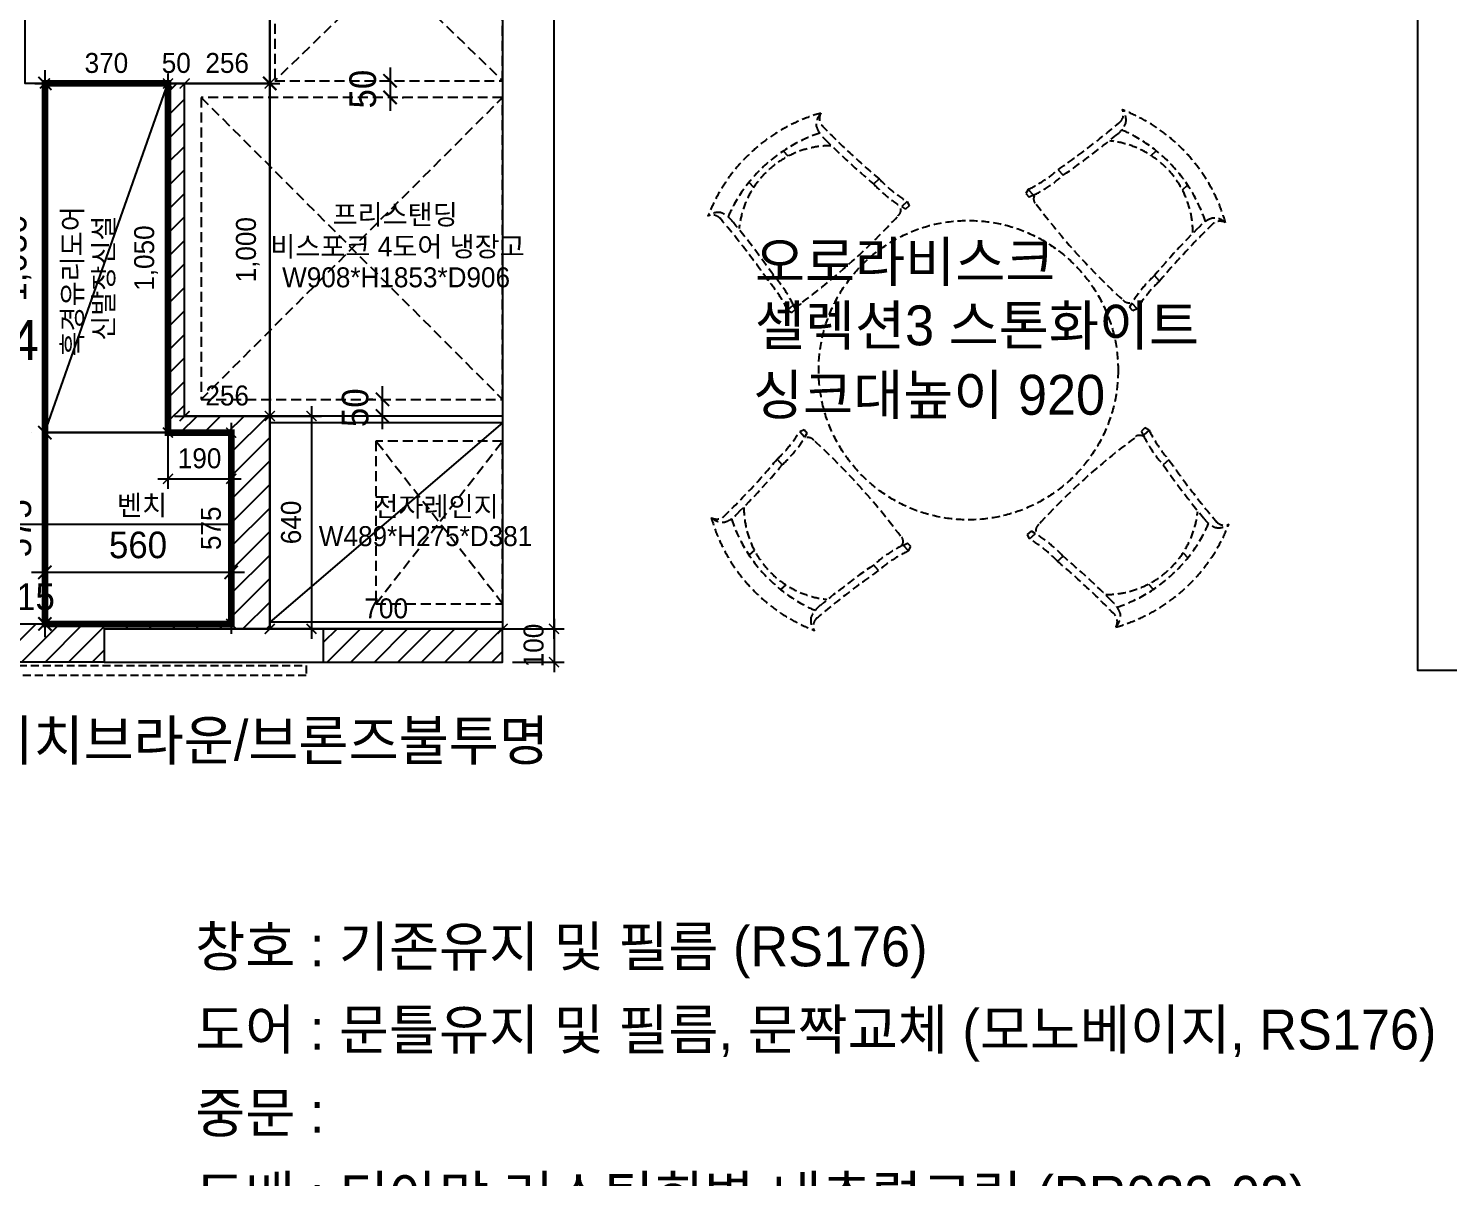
# Model space of a CAD drawing. Header units: millimetres. Extents: x 118028 to 193504, y 42792 to 96100.
# Drawn here: x 150456 to 154725, y 85727 to 89182 of the extents above; entities that cross this region are included whole.
import ezdxf

# ---------------------------------------------------------------- set-up
doc = ezdxf.new("R2010")
doc.units = ezdxf.units.MM
doc.header["$LTSCALE"] = 30
doc.header["$PDMODE"] = 3
for name, pattern in [('DASHEDX2', [1.5, 1, -0.5]), ('DH-HID2', [1.2, 0.8, -0.4]), ('HID2', [1, 0.5, -0.5])]:
    doc.linetypes.add(name, pattern=pattern)
doc.layers.get('DEFPOINTS').update_dxf_attribs({"color": 248})
for name, color, linetype in [('0-ELC TEXT', 7, 'Continuous'), ('03-WAL NEW', 3, 'Continuous'), ('06-FUR', 6, 'Continuous'), ('07-DIM WAL', 5, 'Continuous'), ('2CONTINUOUS', 2, 'Continuous'), ('3.기호.계단선', 30, 'Continuous'), ('CO-DOOR', 8, 'Continuous'), ('FU-FURM', 251, 'DH-HID2'), ('설비', 140, 'Continuous')]:
    doc.layers.add(name, color=color, linetype=linetype)
doc.styles.add('HY 울릉도 L', font='')
doc.styles.add('코레일둥고', font='Korail_Round_Gothic_Medium.ttf')
doc.styles.get('HY 울릉도 L').set_extended_font_data('HY울릉도L')
doc.dimstyles.new('30', dxfattribs={"dimscale": 30, "dimtxt": 2, "dimasz": 1, "dimexe": 1, "dimexo": 1, "dimgap": 1, "dimtad": 1, "dimdec": 0, "dimrnd": 0.05, "dimdsep": 46, "dimlunit": 6, "dimtxsty": 'HY 울릉도 L', "dimblk": 'ARCHTICK', "dimcen": 2.5, "dimdle": 1, "dimclrd": 133, "dimclre": 133, "dimclrt": 30, "dimadec": 0, "dimazin": 0, "dimtfac": 1, "dimtdec": 0, "dimtix": 1, "dimtmove": 2, "dimatfit": 3, "dimldrblk": 'ARCHTICK', "dimfxl": 1, "dimlwd": -1, "dimlwe": -1, "dimarcsym": 0})
doc.dimstyles.new('40', dxfattribs={"dimscale": 40, "dimtxt": 2, "dimasz": 1, "dimexe": 1, "dimexo": 1, "dimgap": 1, "dimtad": 1, "dimdec": 0, "dimrnd": 0.05, "dimdsep": 46, "dimlunit": 6, "dimtxsty": 'HY 울릉도 L', "dimblk": 'ARCHTICK', "dimcen": 2.5, "dimdle": 1, "dimclrd": 133, "dimclre": 133, "dimclrt": 30, "dimadec": 0, "dimazin": 0, "dimtfac": 1, "dimtdec": 0, "dimtix": 1, "dimtmove": 2, "dimatfit": 3, "dimldrblk": 'ARCHTICK', "dimfxl": 1, "dimlwd": -1, "dimlwe": -1, "dimarcsym": 0})
pattern_1 = [(45, (-37, 20), (-35.355339, 35.355339), [])]

# ---------------------------------------------------------------- blocks, each defined once
blk = doc.blocks.new('vusaudeh')
at = {"layer": '2CONTINUOUS'}
for points in [[(151181.4, 89016.8), (150446.4, 89016.8), (150446.4, 89216.8), (150981.4, 89216.8), (150981.4, 92184.8), (151966.4, 92184.8), (151966.4, 91984.8), (151181.4, 91984.8), (151181.4, 89016.8)], [(153036.4, 90404.8), (153036.4, 90104.8), (154631.4, 90104.8), (154631.4, 87252.8), (154841.4, 87252.8)]]:
    blk.add_lwpolyline(points, dxfattribs=at)
blk.add_lwpolyline([(150683.4, 87276.8), (151343.4, 87276.8), (151343.4, 87376.8), (150683.4, 87376.8)], close=True, dxfattribs=at)
blk = doc.blocks.new('F-518')
at = {"layer": 'FU-FURM'}
for p, q in [((-541.8, 643.2), (-555.7, 658.6)), ((549, 645.2), (564.4, 659.2)), ((269.9, 602.7), (285.2, 585.9)), ((-645.2, 549), (-659.2, 564.4)), ((-267.9, 574.8), (-284.7, 559.4)), ((643.2, 541.8), (658.6, 555.7)), ((180.2, 543.3), (173, 530.7)), ((173, 530.7), (183.2, 519.9)), ((180.2, 543.3), (195, 527)), ((195.4, 526.3), (183.2, 519.9)), ((-200.9, 491.6), (-189.3, 484.1)), ((-184.1, 507.1), (-200.4, 492.4)), ((-178.1, 493.9), (-189.3, 484.1)), ((-184.1, 507.1), (-178.1, 493.9)), ((-602.7, 269.9), (-585.9, 285.2)), ((574.8, 267.9), (559.4, 284.7)), ((-543.3, 180.2), (-527, 195)), ((-543.3, 180.2), (-530.7, 173)), ((-530.7, 173), (-519.9, 183.2)), ((-526.3, 195.4), (-519.9, 183.2)), ((491.6, 200.9), (484.1, 189.3)), ((493.9, 178.1), (484.1, 189.3)), ((507.1, 184.1), (492.4, 200.4)), ((507.1, 184.1), (493.9, 178.1)), ((-507.1, -184.1), (-493.9, -178.1)), ((-507.1, -184.1), (-492.4, -200.4)), ((-493.9, -178.1), (-484.1, -189.3)), ((-491.6, -200.9), (-484.1, -189.3)), ((530.7, -173), (519.9, -183.2)), ((526.3, -195.4), (519.9, -183.2)), ((543.3, -180.2), (527, -195)), ((543.3, -180.2), (530.7, -173)), ((-574.8, -267.9), (-559.4, -284.7)), ((602.7, -269.9), (585.9, -285.2)), ((178.1, -493.9), (189.3, -484.1)), ((184.1, -507.1), (178.1, -493.9)), ((184.1, -507.1), (200.4, -492.4)), ((200.9, -491.6), (189.3, -484.1)), ((-643.2, -541.8), (-658.6, -555.7)), ((-195.4, -526.3), (-183.2, -519.9)), ((-180.2, -543.3), (-195, -527)), ((-173, -530.7), (-183.2, -519.9)), ((-180.2, -543.3), (-173, -530.7)), ((645.2, -549), (659.2, -564.4)), ((-269.9, -602.7), (-285.2, -585.9)), ((267.9, -574.8), (284.7, -559.4)), ((-549, -645.2), (-564.4, -659.2)), ((541.8, -643.2), (555.7, -658.6))]:
    blk.add_line(p, q, dxfattribs=at)
blk.add_circle((0, 0), 450, dxfattribs=at)
for centre, radius, start, end in [((-303.1, 278.5), 513.9, 105.8241, 158.9891), ((-406.1, 737.7), 51.2, 136.5191, 185.7457), ((-415.4, 756.3), 32.4, 149.081, 225.7661), ((433.9, 769.7), 32.4, 308.8491, 25.5351), ((278.5, 303.1), 513.9, 15.8241, 68.9891), ((422.8, 752.1), 51.2, 348.8701, 38.0971), ((-373.8, 760.6), 87.7, 198.5878, 229.0401), ((1283.8, 2412.2), 2405, 224.1761, 229.8191), ((-1102.5, 2577.7), 2405, 304.7961, 310.4401), ((392.8, 777.8), 87.7, 305.5751, 336.0281), ((-303.1, 278.5), 457.2, 108.3681, 156.498), ((1283.8, 2412.2), 2427.5, 225.0451, 229.7491), ((-1102.5, 2577.7), 2427.5, 304.8661, 309.5711), ((397.2, 413.1), 277.6, 0.0631, 84.1505), ((278.5, 303.1), 457.2, 18.3681, 66.498), ((-413.1, 397.2), 277.6, 90.0631, 174.1505), ((8.5, 900.1), 395.9, 295.7001, 311.3281), ((20.3, 846.2), 418.6, 223.2341, 238.0541), ((20.3, 846.2), 395.9, 223.2881, 238.9161), ((8.5, 900.1), 418.6, 296.5621, 311.3811), ((219.2, 514.7), 23.1, 153.0941, 226.1971), ((-752.1, 422.8), 51.2, 78.8701, 128.0971), ((-777.8, 392.8), 87.7, 35.5751, 66.0281), ((-225.7, 482.4), 23.1, 308.4181, 21.5211), ((1847.3, 1722.3), 2048.4, 216.6671, 227.5311), ((-769.7, 433.9), 32.4, 38.8491, 115.5351), ((-2577.7, -1102.5), 2405, 34.7961, 40.4401), ((-2577.7, -1102.5), 2427.5, 34.8661, 39.5711), ((-1722.3, 1847.3), 2048.4, 306.6671, 317.5311), ((2412.2, -1283.8), 2427.5, 135.0451, 139.7491), ((2412.2, -1283.8), 2405, 134.1761, 139.8191), ((760.6, 373.8), 87.7, 108.5878, 139.0401), ((737.7, 406.1), 51.2, 46.5191, 95.7457), ((756.3, 415.4), 32.4, 59.081, 135.7661), ((-900.1, 8.5), 395.9, 25.7001, 41.3281), ((-900.1, 8.5), 418.6, 26.5621, 41.3811), ((846.2, -20.3), 418.6, 133.2341, 148.0541), ((846.2, -20.3), 395.9, 133.2881, 148.9161), ((-514.7, 219.2), 23.1, 243.0941, 316.1971), ((482.4, 225.7), 23.1, 218.4181, 291.5211), ((-846.2, 20.3), 395.9, 313.2881, 328.9161), ((-846.2, 20.3), 418.6, 313.2341, 328.0541), ((-482.4, -225.7), 23.1, 38.4181, 111.5211), ((-1847.3, -1722.3), 2048.4, 36.6671, 47.5311), ((1722.3, -1847.3), 2048.4, 126.6671, 137.5311), ((514.7, -219.2), 23.1, 63.0941, 136.1971), ((900.1, -8.5), 418.6, 206.5621, 221.3811), ((900.1, -8.5), 395.9, 205.7001, 221.3281), ((-2412.2, 1283.8), 2405, 314.1761, 319.8191), ((-2412.2, 1283.8), 2427.5, 315.0451, 319.7491), ((2577.7, 1102.5), 2427.5, 214.8661, 219.5711), ((2577.7, 1102.5), 2405, 214.7961, 220.4401), ((-397.2, -413.1), 277.6, 180.0631, 264.1505), ((413.1, -397.2), 277.6, 270.0631, 354.1505), ((-756.3, -415.4), 32.4, 239.081, 315.7661), ((-278.5, -303.1), 513.9, 195.8241, 248.9891), ((-737.7, -406.1), 51.2, 226.5191, 275.7457), ((-760.6, -373.8), 87.7, 288.5878, 319.0401), ((-278.5, -303.1), 457.2, 198.3681, 246.498), ((225.7, -482.4), 23.1, 128.4181, 201.5211), ((303.1, -278.5), 513.9, 285.8241, 338.9891), ((303.1, -278.5), 457.2, 288.3681, 336.498), ((777.8, -392.8), 87.7, 215.5751, 246.0281), ((752.1, -422.8), 51.2, 258.8701, 308.0971), ((769.7, -433.9), 32.4, 218.8491, 295.5351), ((-219.2, -514.7), 23.1, 333.0941, 46.1971), ((-20.3, -846.2), 395.9, 43.2881, 58.9161), ((-20.3, -846.2), 418.6, 43.2341, 58.0541), ((-8.5, -900.1), 418.6, 116.5621, 131.3811), ((-8.5, -900.1), 395.9, 115.7001, 131.3281), ((1102.5, -2577.7), 2427.5, 124.8661, 129.5711), ((-1283.8, -2412.2), 2405, 44.1761, 49.8191), ((-1283.8, -2412.2), 2427.5, 45.0451, 49.7491), ((1102.5, -2577.7), 2405, 124.7961, 130.4401), ((-392.8, -777.8), 87.7, 125.5751, 156.0281), ((373.8, -760.6), 87.7, 18.5878, 49.0401), ((-422.8, -752.1), 51.2, 168.8701, 218.0971), ((-433.9, -769.7), 32.4, 128.8491, 205.5351), ((415.4, -756.3), 32.4, 329.081, 45.7661), ((406.1, -737.7), 51.2, 316.5191, 5.7457)]:
    blk.add_arc(centre, radius, start, end, dxfattribs=at)
blk = doc.blocks.new('_ArchTick')
at = {"color": 0, "linetype": 'ByBlock', "const_width": 0.15}
blk.add_lwpolyline([(-0.5, -0.5), (0.5, 0.5)], dxfattribs=at)
blk = doc.blocks.new('*D171')
at = {"layer": '07-DIM WAL', "color": 133, "transparency": 16777216}
for p, q in [((150505.4, 89056.8), (150505.4, 87926.8)), ((150465.4, 89016.8), (150465.4, 89016.8)), ((150465.4, 87966.8), (150465.4, 87966.8))]:
    blk.add_line(p, q, dxfattribs=at)
at = {"layer": 'DEFPOINTS', "color": 0, "transparency": 16777216}
for p in [(150505.4, 89016.8), (150505.4, 87966.8), (150505.4, 87966.8)]:
    blk.add_point(p, dxfattribs=at)
at = {"layer": '07-DIM WAL', "color": 133, "transparency": 16777216, "xscale": 40, "yscale": 40, "zscale": 40}
for p, rotation in [((150505.4, 89016.8), 90), ((150505.4, 87966.8), 270)]:
    blk.add_blockref('_ArchTick', p, dxfattribs=dict(at, rotation=rotation))
at = {"layer": '07-DIM WAL', "color": 30, "transparency": 16777216, "insert": (150417.5, 88491.8), "char_height": 80, "attachment_point": 5, "rotation": 90, "style": 'HY 울릉도 L'}
blk.add_mtext('1,050', dxfattribs=at)
blk = doc.blocks.new('*D172')
at = {"layer": '07-DIM WAL', "color": 133, "transparency": 16777216}
for p, q in [((150505.4, 88006.8), (150505.4, 87351.8)), ((150465.4, 87966.8), (150465.4, 87966.8)), ((150465.4, 87391.8), (150465.4, 87391.8))]:
    blk.add_line(p, q, dxfattribs=at)
at = {"layer": 'DEFPOINTS', "color": 0, "transparency": 16777216}
for p in [(150505.4, 87966.8), (150505.4, 87391.8), (150505.4, 87391.8)]:
    blk.add_point(p, dxfattribs=at)
at = {"layer": '07-DIM WAL', "color": 133, "transparency": 16777216, "xscale": 40, "yscale": 40, "zscale": 40}
for p, rotation in [((150505.4, 87966.8), 90), ((150505.4, 87391.8), 270)]:
    blk.add_blockref('_ArchTick', p, dxfattribs=dict(at, rotation=rotation))
at = {"layer": '07-DIM WAL', "color": 30, "transparency": 16777216, "insert": (150424.5, 87679.3), "char_height": 80, "attachment_point": 5, "rotation": 90, "style": 'HY 울릉도 L'}
blk.add_mtext('575', dxfattribs=at)
blk = doc.blocks.new('*D174')
at = {"layer": '07-DIM WAL', "color": 133, "transparency": 16777216}
for p, q in [((150505.4, 87431.8), (150505.4, 87586.9)), ((151065.4, 87431.8), (151065.4, 87586.9)), ((150465.4, 87546.9), (151105.4, 87546.9))]:
    blk.add_line(p, q, dxfattribs=at)
at = {"layer": 'DEFPOINTS', "color": 0, "transparency": 16777216}
for p in [(151065.4, 87546.9), (150505.4, 87391.8), (151065.4, 87391.8)]:
    blk.add_point(p, dxfattribs=at)
at = {"layer": '07-DIM WAL', "color": 133, "transparency": 16777216, "xscale": 40, "yscale": 40, "zscale": 40, "rotation": 180}
blk.add_blockref('_ArchTick', (150505.4, 87546.9), dxfattribs=at)
at = {"layer": '07-DIM WAL', "color": 133, "transparency": 16777216, "xscale": 40, "yscale": 40, "zscale": 40}
blk.add_blockref('_ArchTick', (151065.4, 87546.9), dxfattribs=at)
at = {"layer": '07-DIM WAL', "color": 30, "transparency": 16777216, "insert": (150785.4, 87628.7), "char_height": 80, "attachment_point": 5, "style": 'HY 울릉도 L'}
blk.add_mtext('560', dxfattribs=at)
blk = doc.blocks.new('*D175')
at = {"layer": '07-DIM WAL', "color": 133, "transparency": 16777216}
for p, q in [((150390.9, 87431.8), (150390.9, 87431.8)), ((150505.4, 87431.8), (150505.4, 87431.8)), ((150350.9, 87391.8), (150545.4, 87391.8))]:
    blk.add_line(p, q, dxfattribs=at)
at = {"layer": 'DEFPOINTS', "color": 0, "transparency": 16777216}
for p in [(150390.9, 87391.8), (150505.4, 87391.8), (150505.4, 87391.8)]:
    blk.add_point(p, dxfattribs=at)
at = {"layer": '07-DIM WAL', "color": 133, "transparency": 16777216, "xscale": 40, "yscale": 40, "zscale": 40}
blk.add_blockref('_ArchTick', (150390.9, 87391.8), dxfattribs=at)
at = {"layer": '07-DIM WAL', "color": 133, "transparency": 16777216, "xscale": 40, "yscale": 40, "zscale": 40, "rotation": 180}
blk.add_blockref('_ArchTick', (150505.4, 87391.8), dxfattribs=at)
at = {"layer": '07-DIM WAL', "color": 30, "transparency": 16777216, "insert": (150448.1, 87472.7), "char_height": 80, "attachment_point": 5, "style": 'HY 울릉도 L'}
blk.add_mtext('115', dxfattribs=at)
blk = doc.blocks.new('*D179')
at = {"layer": '07-DIM WAL', "color": 133, "transparency": 16777216}
for p, q in [((151543, 89064.8), (151543, 88934.8)), ((151578.9, 89024.8), (151583, 89024.8)), ((151578.9, 88974.8), (151583, 88974.8))]:
    blk.add_line(p, q, dxfattribs=at)
at = {"layer": 'DEFPOINTS', "color": 0, "transparency": 16777216}
for p in [(151538.9, 89024.8), (151538.9, 88974.8), (151543, 88974.8)]:
    blk.add_point(p, dxfattribs=at)
at = {"layer": '07-DIM WAL', "color": 133, "transparency": 16777216, "xscale": 40, "yscale": 40, "zscale": 40}
for p, rotation in [((151543, 89024.8), 270), ((151543, 88974.8), 90)]:
    blk.add_blockref('_ArchTick', p, dxfattribs=dict(at, rotation=rotation))
at = {"layer": '07-DIM WAL', "color": 30, "transparency": 16777216, "insert": (151461.3, 88999.8), "char_height": 80, "attachment_point": 5, "rotation": 90, "style": 'HY 울릉도 L'}
blk.add_mtext('50', dxfattribs=at)
blk = doc.blocks.new('*D180')
at = {"layer": '07-DIM WAL', "color": 133, "transparency": 16777216}
for p, q in [((151520.4, 87976.8), (151520.4, 88106.8)), ((151491.4, 88066.8), (151480.4, 88066.8)), ((151491.4, 88016.8), (151480.4, 88016.8))]:
    blk.add_line(p, q, dxfattribs=at)
at = {"layer": 'DEFPOINTS', "color": 0, "transparency": 16777216}
for p in [(151520.4, 88066.8), (151531.4, 88066.8), (151531.4, 88016.8)]:
    blk.add_point(p, dxfattribs=at)
at = {"layer": '07-DIM WAL', "color": 133, "transparency": 16777216, "xscale": 40, "yscale": 40, "zscale": 40}
for p, rotation in [((151520.4, 88066.8), 270), ((151520.4, 88016.8), 90)]:
    blk.add_blockref('_ArchTick', p, dxfattribs=dict(at, rotation=rotation))
at = {"layer": '07-DIM WAL', "color": 30, "transparency": 16777216, "insert": (151438.6, 88041.8), "char_height": 80, "attachment_point": 5, "rotation": 90, "style": 'HY 울릉도 L'}
blk.add_mtext('50', dxfattribs=at)
blk = doc.blocks.new('*D182')
at = {"layer": '07-DIM WAL', "color": 133, "transparency": 16777216}
for p, q in [((151181.4, 87406.8), (151181.4, 87406.8)), ((151881.4, 87406.8), (151881.4, 87406.8)), ((151151.4, 87376.8), (151911.4, 87376.8))]:
    blk.add_line(p, q, dxfattribs=at)
at = {"layer": 'DEFPOINTS', "color": 0, "transparency": 16777216}
for p in [(151181.4, 87376.8), (151881.4, 87376.8), (151881.4, 87376.8)]:
    blk.add_point(p, dxfattribs=at)
at = {"layer": '07-DIM WAL', "color": 133, "transparency": 16777216, "xscale": 30, "yscale": 30, "zscale": 30, "rotation": 180}
blk.add_blockref('_ArchTick', (151181.4, 87376.8), dxfattribs=at)
at = {"layer": '07-DIM WAL', "color": 133, "transparency": 16777216, "xscale": 30, "yscale": 30, "zscale": 30}
blk.add_blockref('_ArchTick', (151881.4, 87376.8), dxfattribs=at)
at = {"layer": '07-DIM WAL', "color": 30, "transparency": 16777216, "insert": (151531.4, 87438.1), "char_height": 60, "attachment_point": 5, "style": 'HY 울릉도 L'}
blk.add_mtext('700', dxfattribs=at)
blk = doc.blocks.new('*D389')
at = {"layer": '07-DIM WAL', "color": 133, "transparency": 16777216}
for p, q in [((151181.4, 92024.8), (151181.4, 88976.8)), ((151141.4, 91984.8), (151141.4, 91984.8)), ((151141.4, 89016.8), (151141.4, 89016.8))]:
    blk.add_line(p, q, dxfattribs=at)
at = {"layer": 'DEFPOINTS', "color": 0, "transparency": 16777216}
for p in [(151181.4, 91984.8), (151181.4, 89016.8), (151181.4, 89016.8)]:
    blk.add_point(p, dxfattribs=at)
at = {"layer": '07-DIM WAL', "color": 133, "transparency": 16777216, "xscale": 40, "yscale": 40, "zscale": 40}
for p, rotation in [((151181.4, 91984.8), 90), ((151181.4, 89016.8), 270)]:
    blk.add_blockref('_ArchTick', p, dxfattribs=dict(at, rotation=rotation))
at = {"layer": '07-DIM WAL', "color": 30, "transparency": 16777216, "insert": (151093.4, 90500.8), "char_height": 80, "attachment_point": 5, "rotation": 90, "style": 'HY 울릉도 L'}
blk.add_mtext('2,968', dxfattribs=at)
blk = doc.blocks.new('*D390')
at = {"layer": '07-DIM WAL', "color": 133, "transparency": 16777216}
for p, q in [((150895.4, 89016.8), (151211.4, 89016.8)), ((150925.4, 89046.8), (150925.4, 89046.8)), ((151181.4, 89046.8), (151181.4, 89046.8))]:
    blk.add_line(p, q, dxfattribs=at)
at = {"layer": 'DEFPOINTS', "color": 0, "transparency": 16777216}
for p in [(150925.4, 89016.8), (151181.4, 89016.8), (151181.4, 89016.8)]:
    blk.add_point(p, dxfattribs=at)
at = {"layer": '07-DIM WAL', "color": 133, "transparency": 16777216, "xscale": 30, "yscale": 30, "zscale": 30, "rotation": 180}
blk.add_blockref('_ArchTick', (150925.4, 89016.8), dxfattribs=at)
at = {"layer": '07-DIM WAL', "color": 133, "transparency": 16777216, "xscale": 30, "yscale": 30, "zscale": 30}
blk.add_blockref('_ArchTick', (151181.4, 89016.8), dxfattribs=at)
at = {"layer": '07-DIM WAL', "color": 30, "transparency": 16777216, "insert": (151053.4, 89078.1), "char_height": 60, "attachment_point": 5, "style": 'HY 울릉도 L'}
blk.add_mtext('256', dxfattribs=at)
blk = doc.blocks.new('*D391')
at = {"layer": '07-DIM WAL', "color": 133, "transparency": 16777216}
for p, q in [((150955.4, 89016.8), (151211.4, 89016.8)), ((151181.4, 89046.8), (151181.4, 87986.8)), ((150955.4, 88016.8), (151211.4, 88016.8))]:
    blk.add_line(p, q, dxfattribs=at)
at = {"layer": 'DEFPOINTS', "color": 0, "transparency": 16777216}
for p in [(150925.4, 89016.8), (150925.4, 88016.8), (151181.4, 88016.8)]:
    blk.add_point(p, dxfattribs=at)
at = {"layer": '07-DIM WAL', "color": 133, "transparency": 16777216, "xscale": 30, "yscale": 30, "zscale": 30}
for p, rotation in [((151181.4, 89016.8), 90), ((151181.4, 88016.8), 270)]:
    blk.add_blockref('_ArchTick', p, dxfattribs=dict(at, rotation=rotation))
at = {"layer": '07-DIM WAL', "color": 30, "transparency": 16777216, "insert": (151115.4, 88516.8), "char_height": 60, "attachment_point": 5, "rotation": 90, "style": 'HY 울릉도 L'}
blk.add_mtext('1,000', dxfattribs=at)
blk = doc.blocks.new('*D392')
at = {"layer": '07-DIM WAL', "color": 133, "transparency": 16777216}
for p, q in [((150925.4, 88046.8), (150925.4, 88046.8)), ((151181.4, 88046.8), (151181.4, 88046.8)), ((150895.4, 88016.8), (151211.4, 88016.8))]:
    blk.add_line(p, q, dxfattribs=at)
at = {"layer": 'DEFPOINTS', "color": 0, "transparency": 16777216}
for p in [(150925.4, 88016.8), (151181.4, 88016.8), (151181.4, 88016.8)]:
    blk.add_point(p, dxfattribs=at)
at = {"layer": '07-DIM WAL', "color": 133, "transparency": 16777216, "xscale": 30, "yscale": 30, "zscale": 30, "rotation": 180}
blk.add_blockref('_ArchTick', (150925.4, 88016.8), dxfattribs=at)
at = {"layer": '07-DIM WAL', "color": 133, "transparency": 16777216, "xscale": 30, "yscale": 30, "zscale": 30}
blk.add_blockref('_ArchTick', (151181.4, 88016.8), dxfattribs=at)
at = {"layer": '07-DIM WAL', "color": 30, "transparency": 16777216, "insert": (151053.4, 88078.1), "char_height": 60, "attachment_point": 5, "style": 'HY 울릉도 L'}
blk.add_mtext('256', dxfattribs=at)
blk = doc.blocks.new('*D393')
at = {"layer": '07-DIM WAL', "color": 133, "transparency": 16777216}
for p, q in [((151306.8, 88046.8), (151306.8, 87346.8)), ((151211.4, 88016.8), (151336.8, 88016.8)), ((151211.4, 87376.8), (151336.8, 87376.8))]:
    blk.add_line(p, q, dxfattribs=at)
at = {"layer": 'DEFPOINTS', "color": 0, "transparency": 16777216}
for p in [(151181.4, 88016.8), (151181.4, 87376.8), (151306.8, 87376.8)]:
    blk.add_point(p, dxfattribs=at)
at = {"layer": '07-DIM WAL', "color": 133, "transparency": 16777216, "xscale": 30, "yscale": 30, "zscale": 30}
for p, rotation in [((151306.8, 88016.8), 90), ((151306.8, 87376.8), 270)]:
    blk.add_blockref('_ArchTick', p, dxfattribs=dict(at, rotation=rotation))
at = {"layer": '07-DIM WAL', "color": 30, "transparency": 16777216, "insert": (151245.6, 87696.8), "char_height": 60, "attachment_point": 5, "rotation": 90, "style": 'HY 울릉도 L'}
blk.add_mtext('640', dxfattribs=at)
blk = doc.blocks.new('*D394')
at = {"layer": '07-DIM WAL', "color": 133, "transparency": 16777216}
for p, q in [((152036, 87406.8), (152036, 87246.8)), ((151911.4, 87376.8), (152066, 87376.8)), ((151911.4, 87276.8), (152066, 87276.8))]:
    blk.add_line(p, q, dxfattribs=at)
at = {"layer": 'DEFPOINTS', "color": 0, "transparency": 16777216}
for p in [(151881.4, 87376.8), (151881.4, 87276.8), (152036, 87276.8)]:
    blk.add_point(p, dxfattribs=at)
at = {"layer": '07-DIM WAL', "color": 133, "transparency": 16777216, "xscale": 30, "yscale": 30, "zscale": 30}
for p, rotation in [((152036, 87376.8), 270), ((152036, 87276.8), 90)]:
    blk.add_blockref('_ArchTick', p, dxfattribs=dict(at, rotation=rotation))
at = {"layer": '07-DIM WAL', "color": 30, "transparency": 16777216, "insert": (151974.8, 87326.8), "char_height": 60, "attachment_point": 5, "rotation": 90, "style": 'HY 울릉도 L'}
blk.add_mtext('100', dxfattribs=at)
blk = doc.blocks.new('*D395')
at = {"layer": '07-DIM WAL', "color": 133, "transparency": 16777216}
for p, q in [((152036, 87346.8), (152036, 91324.8)), ((151911.4, 91294.8), (152066, 91294.8)), ((151911.4, 87376.8), (152066, 87376.8))]:
    blk.add_line(p, q, dxfattribs=at)
at = {"layer": 'DEFPOINTS', "color": 0, "transparency": 16777216}
for p in [(151881.4, 91294.8), (152036, 91294.8), (151881.4, 87376.8)]:
    blk.add_point(p, dxfattribs=at)
at = {"layer": '07-DIM WAL', "color": 133, "transparency": 16777216, "xscale": 30, "yscale": 30, "zscale": 30}
for p, rotation in [((152036, 91294.8), 90), ((152036, 87376.8), 270)]:
    blk.add_blockref('_ArchTick', p, dxfattribs=dict(at, rotation=rotation))
at = {"layer": '07-DIM WAL', "color": 30, "transparency": 16777216, "insert": (151970, 89335.8), "char_height": 60, "attachment_point": 5, "rotation": 90, "style": 'HY 울릉도 L'}
blk.add_mtext('3,918', dxfattribs=at)
blk = doc.blocks.new('*D398')
at = {"layer": '07-DIM WAL', "color": 133, "transparency": 16777216}
for p, q in [((150845.4, 89016.8), (150955.4, 89016.8)), ((150875.4, 89046.8), (150875.4, 89046.8)), ((150925.4, 89046.8), (150925.4, 89046.8))]:
    blk.add_line(p, q, dxfattribs=at)
at = {"layer": 'DEFPOINTS', "color": 0, "transparency": 16777216}
for p in [(150875.4, 89016.8), (150925.4, 89016.8), (150925.4, 89016.8)]:
    blk.add_point(p, dxfattribs=at)
at = {"layer": '07-DIM WAL', "color": 133, "transparency": 16777216, "xscale": 30, "yscale": 30, "zscale": 30}
blk.add_blockref('_ArchTick', (150875.4, 89016.8), dxfattribs=at)
at = {"layer": '07-DIM WAL', "color": 133, "transparency": 16777216, "xscale": 30, "yscale": 30, "zscale": 30, "rotation": 180}
blk.add_blockref('_ArchTick', (150925.4, 89016.8), dxfattribs=at)
at = {"layer": '07-DIM WAL', "color": 30, "transparency": 16777216, "insert": (150900.4, 89078.1), "char_height": 60, "attachment_point": 5, "style": 'HY 울릉도 L'}
blk.add_mtext('50', dxfattribs=at)
blk = doc.blocks.new('*D399')
at = {"layer": '07-DIM WAL', "color": 133, "transparency": 16777216}
for p, q in [((150475.4, 89016.8), (150905.4, 89016.8)), ((150505.4, 89046.8), (150505.4, 89046.8)), ((150875.4, 89046.8), (150875.4, 89046.8))]:
    blk.add_line(p, q, dxfattribs=at)
at = {"layer": 'DEFPOINTS', "color": 0, "transparency": 16777216}
for p in [(150505.4, 89016.8), (150875.4, 89016.8), (150875.4, 89016.8)]:
    blk.add_point(p, dxfattribs=at)
at = {"layer": '07-DIM WAL', "color": 133, "transparency": 16777216, "xscale": 30, "yscale": 30, "zscale": 30, "rotation": 180}
blk.add_blockref('_ArchTick', (150505.4, 89016.8), dxfattribs=at)
at = {"layer": '07-DIM WAL', "color": 133, "transparency": 16777216, "xscale": 30, "yscale": 30, "zscale": 30}
blk.add_blockref('_ArchTick', (150875.4, 89016.8), dxfattribs=at)
at = {"layer": '07-DIM WAL', "color": 30, "transparency": 16777216, "insert": (150690.4, 89078.1), "char_height": 60, "attachment_point": 5, "style": 'HY 울릉도 L'}
blk.add_mtext('370', dxfattribs=at)
blk = doc.blocks.new('*D400')
at = {"layer": '07-DIM WAL', "color": 133, "transparency": 16777216}
blk.add_line((150875.4, 89046.8), (150875.4, 87936.8), dxfattribs=at)
at = {"layer": 'DEFPOINTS', "color": 0, "transparency": 16777216}
for p in [(150875.4, 89016.8), (150875.4, 87966.8), (150875.4, 87966.8)]:
    blk.add_point(p, dxfattribs=at)
at = {"layer": '07-DIM WAL', "color": 133, "transparency": 16777216, "xscale": 30, "yscale": 30, "zscale": 30}
for p, rotation in [((150875.4, 89016.8), 90), ((150875.4, 87966.8), 270)]:
    blk.add_blockref('_ArchTick', p, dxfattribs=dict(at, rotation=rotation))
at = {"layer": '07-DIM WAL', "color": 30, "transparency": 16777216, "insert": (150809.4, 88491.8), "char_height": 60, "attachment_point": 5, "rotation": 90, "style": 'HY 울릉도 L'}
blk.add_mtext('1,050', dxfattribs=at)
blk = doc.blocks.new('*D401')
at = {"layer": '07-DIM WAL', "color": 133, "transparency": 16777216}
for p, q in [((150875.4, 87936.8), (150875.4, 87798)), ((151065.4, 87936.8), (151065.4, 87798)), ((150845.4, 87828), (151095.4, 87828))]:
    blk.add_line(p, q, dxfattribs=at)
at = {"layer": 'DEFPOINTS', "color": 0, "transparency": 16777216}
for p in [(150875.4, 87966.8), (151065.4, 87966.8), (151065.4, 87828)]:
    blk.add_point(p, dxfattribs=at)
at = {"layer": '07-DIM WAL', "color": 133, "transparency": 16777216, "xscale": 30, "yscale": 30, "zscale": 30}
blk.add_blockref('_ArchTick', (150875.4, 87828), dxfattribs=at)
at = {"layer": '07-DIM WAL', "color": 133, "transparency": 16777216, "xscale": 30, "yscale": 30, "zscale": 30, "rotation": 180}
blk.add_blockref('_ArchTick', (151065.4, 87828), dxfattribs=at)
at = {"layer": '07-DIM WAL', "color": 30, "transparency": 16777216, "insert": (150970.4, 87889.3), "char_height": 60, "attachment_point": 5, "style": 'HY 울릉도 L'}
blk.add_mtext('190', dxfattribs=at)
blk = doc.blocks.new('*D402')
at = {"layer": '07-DIM WAL', "color": 133, "transparency": 16777216}
for p, q in [((151065.4, 87996.8), (151065.4, 87361.8)), ((151035.4, 87966.8), (151035.4, 87966.8)), ((151035.4, 87391.8), (151035.4, 87391.8))]:
    blk.add_line(p, q, dxfattribs=at)
at = {"layer": 'DEFPOINTS', "color": 0, "transparency": 16777216}
for p in [(151065.4, 87966.8), (151065.4, 87391.8), (151065.4, 87391.8)]:
    blk.add_point(p, dxfattribs=at)
at = {"layer": '07-DIM WAL', "color": 133, "transparency": 16777216, "xscale": 30, "yscale": 30, "zscale": 30}
for p, rotation in [((151065.4, 87966.8), 90), ((151065.4, 87391.8), 270)]:
    blk.add_blockref('_ArchTick', p, dxfattribs=dict(at, rotation=rotation))
at = {"layer": '07-DIM WAL', "color": 30, "transparency": 16777216, "insert": (151004.7, 87679.3), "char_height": 60, "attachment_point": 5, "rotation": 90, "style": 'HY 울릉도 L'}
blk.add_mtext('575', dxfattribs=at)

msp = doc.modelspace()

# ---------------------------------------------------------------- hatches: boundary and pattern name
at = {"layer": '03-WAL NEW'}
h = msp.add_hatch(dxfattribs=at)
h.set_pattern_fill('_USER', color=256, scale=50, angle=45, pattern_type=0)
h.set_pattern_definition(pattern_1)
h.paths.add_polyline_path([(150555.4, 87391.8), (150390.9, 87391.8), (150390.9, 87276.8), (150683.4, 87276.8), (150683.4, 87376.8), (151131.4, 87376.8), (151181.4, 87376.8), (151181.4, 88016.8), (151081.4, 88016.8), (150925.4, 88016.8), (150925.4, 89016.8), (150875.4, 89016.8), (150875.4, 87966.8), (151065.4, 87966.8), (151065.4, 87391.8), (150683.4, 87391.8)])
h = msp.add_hatch(dxfattribs=at)
h.set_pattern_fill('_USER', color=256, scale=50, angle=45, pattern_type=0)
h.set_pattern_definition(pattern_1)
h.paths.add_polyline_path([(151343.4, 87276.8), (151881.4, 87276.8), (151881.4, 87376.8), (151343.4, 87376.8)])

# ---------------------------------------------------------------- linework, layer by layer
msp.add_line((149006.4, 87691.8), (151065.4, 87691.8))
at = {"layer": '03-WAL NEW', "transparency": 33554687}
for points in [[(150875.4, 89016.8), (150875.4, 87966.8), (151065.4, 87966.8)], [(151065.4, 88016.8), (150925.4, 88016.8), (150925.4, 89016.8), (150875.4, 89016.8)], [(151181.4, 87391.8), (151181.4, 88016.8), (151065.4, 88016.8)], [(151065.4, 87966.8), (151065.4, 87391.8)], [(150683.4, 87376.8), (150683.4, 87276.8), (150390.9, 87276.8), (150390.9, 87391.8), (150683.4, 87391.8)], [(150683.4, 87376.8), (151181.4, 87376.8), (151181.4, 87391.8)], [(151065.4, 87391.8), (150683.4, 87391.8)]]:
    msp.add_lwpolyline(points, dxfattribs=at)
at = {"layer": '03-WAL NEW'}
for points in [[(151181.4, 89003.8), (151181.4, 87376.8)], [(151343.4, 87276.8), (151881.4, 87276.8), (151881.4, 87376.8), (151343.4, 87376.8)]]:
    msp.add_lwpolyline(points, dxfattribs=at)
at = {"layer": '06-FUR', "color": 7, "linetype": 'DASHEDX2'}
for p, q in [((151881.4, 89690.8), (151196.4, 89024.8)), ((151196.4, 89690.8), (151881.4, 89024.8)), ((150975.4, 88066.8), (151881.4, 88974.8)), ((150975.4, 88974.8), (151881.4, 88066.8)), ((151881.4, 87452.3), (151500.4, 87941.3)), ((151500.4, 87452.3), (151881.4, 87941.3))]:
    msp.add_line(p, q, dxfattribs=at)
at = {"layer": '06-FUR'}
for p, q in [((151881.4, 88016.8), (151181.4, 88016.8)), ((151881.4, 87996.8), (151181.4, 87396.8)), ((151881.4, 87996.8), (151181.4, 87996.8)), ((151881.4, 87396.8), (151181.4, 87396.8))]:
    msp.add_line(p, q, dxfattribs=at)
for points in [[(153036.4, 91984.8), (153036.4, 91294.8), (151881.4, 91294.8), (151881.4, 87376.8), (151181.4, 87376.8), (151181.4, 91984.8), (153036.4, 91984.8)], [(150505.4, 87966.8), (150505.4, 89016.8), (150875.4, 89016.8), (150875.4, 87966.8), (150505.4, 87966.8), (150875.4, 89016.8)]]:
    msp.add_lwpolyline(points, dxfattribs=at)
at = {"layer": '06-FUR', "color": 7, "linetype": 'DASHEDX2'}
for points in [[(151196.4, 89024.8), (151881.4, 89024.8), (151881.4, 89690.8), (151196.4, 89690.8)], [(151881.4, 88066.8), (151881.4, 88974.8), (150975.4, 88974.8), (150975.4, 88066.8)], [(151881.4, 87452.3), (151881.4, 87941.3), (151500.4, 87941.3), (151500.4, 87452.3)]]:
    msp.add_lwpolyline(points, close=True, dxfattribs=at)
at = {"layer": '06-FUR'}
msp.add_lwpolyline([(150505.4, 87966.8), (151065.4, 87966.8), (151065.4, 87391.8), (150505.4, 87391.8)], close=True, dxfattribs=at)
at = {"layer": '3.기호.계단선', "linetype": 'HID2', "const_width": 20}
msp.add_lwpolyline([(150505.4, 87391.8), (151065.4, 87391.8), (151065.4, 87966.8), (150875.4, 87966.8), (150875.4, 89016.8), (150505.4, 89016.8), (150505.4, 87391.8)], dxfattribs=at)
at = {"layer": 'CO-DOOR', "color": 251, "linetype": 'DH-HID2'}
msp.add_lwpolyline([(150390.9, 87266.8), (151290.9, 87266.8), (151290.9, 87236.8), (150390.9, 87236.8)], close=True, dxfattribs=at)

# ---------------------------------------------------------------- block references
msp.add_blockref('vusaudeh', (0, 0))
at = {"layer": 'FU-FURM'}
msp.add_blockref('F-518', (153281.4, 88154.8), dxfattribs=at)

# ---------------------------------------------------------------- texts
at = {"layer": '0-ELC TEXT', "style": '코레일둥고'}
for s, p in [('흑경유리도어', (150617.7, 88195.8)), ('신발장신설', (150711.8, 88243.1))]:
    msp.add_text(s, height=60, rotation=90, dxfattribs=at).set_placement(p)
for s, height, p in [('프리스탠딩', 60, (151370, 88592.5)), ('비스포크 4도어 냉장고', 60, (151183, 88496.6)), ('W908*H1853*D906', 60, (151218.6, 88403.9)), ('싱크대높이 920', 120, (152633.9, 88020.7)), ('벤치', 60, (150722.3, 87718.3)), ('전자레인지', 60, (151493.1, 87714.6)), ('W489*H275*D381', 60, (151329, 87625.7))]:
    msp.add_text(s, height=height, dxfattribs=at).set_placement(p)
at = {"layer": '설비', "color": 140, "style": '코레일둥고'}
for s, p in [('오로라비스크', (152639.4, 88420.7)), ('셀렉션3 스톤화이트', (152639.4, 88229.4)), ('600각 미래6144', (149380.8, 88185.1)), ('리치브라운/브론즈불투명', (150320.6, 86981.6)), ('창호 : 기존유지 및 필름 (RS176)', (150957, 86362)), ('도어 : 문틀유지 및 필름, 문짝교체 (모노베이지, RS176)', (150957, 86112)), ('중문 : ', (150957, 85862)), ('도배 : 디아망 러스틱회벽-내추럴크림 (PR033-02)', (150957, 85612))]:
    msp.add_text(s, height=120, dxfattribs=at).set_placement(p)

# ---------------------------------------------------------------- dimensions: what is measured, and where the dimension line sits
at = {"layer": '07-DIM WAL'}
for base, p1, p2, dimstyle, picture, middle in [((151181.4, 89016.8), (151181.4, 91984.8), (151181.4, 89016.8), '40', '*D389', (151093.4, 90500.8)), ((152036, 91294.8), (151881.4, 87376.8), (151881.4, 91294.8), '30', '*D395', (151970, 89335.8)), ((150505.4, 87966.8), (150505.4, 89016.8), (150505.4, 87966.8), '40', '*D171', (150417.5, 88491.8)), ((151543, 88974.8), (151538.9, 89024.8), (151538.9, 88974.8), '40', '*D179', (151461.3, 88999.8)), ((150875.4, 87966.8), (150875.4, 89016.8), (150875.4, 87966.8), '30', '*D400', (150809.4, 88491.8)), ((151181.4, 88016.8), (150925.4, 89016.8), (150925.4, 88016.8), '30', '*D391', (151115.4, 88516.8)), ((151520.4, 88066.8), (151531.4, 88016.8), (151531.4, 88066.8), '40', '*D180', (151438.6, 88041.8)), ((151306.8, 87376.8), (151181.4, 88016.8), (151181.4, 87376.8), '30', '*D393', (151245.6, 87696.8)), ((150505.4, 87391.8), (150505.4, 87966.8), (150505.4, 87391.8), '40', '*D172', (150424.5, 87679.3)), ((151065.4, 87391.8), (151065.4, 87966.8), (151065.4, 87391.8), '30', '*D402', (151004.7, 87679.3)), ((152036, 87276.8), (151881.4, 87376.8), (151881.4, 87276.8), '30', '*D394', (151974.8, 87326.8))]:
    dim = msp.add_linear_dim(base=base, p1=p1, p2=p2, angle=90, dimstyle=dimstyle, dxfattribs=at)
    dim.commit()
    dim.dimension.update_dxf_attribs({"geometry": picture, "text_midpoint": middle})
for base, p1, p2, dimstyle, picture, middle in [((150875.4, 89016.8), (150505.4, 89016.8), (150875.4, 89016.8), '30', '*D399', (150690.4, 89078.1)), ((150925.4, 89016.8), (150875.4, 89016.8), (150925.4, 89016.8), '30', '*D398', (150900.4, 89078.1)), ((151181.4, 89016.8), (150925.4, 89016.8), (151181.4, 89016.8), '30', '*D390', (151053.4, 89078.1)), ((151181.4, 88016.8), (150925.4, 88016.8), (151181.4, 88016.8), '30', '*D392', (151053.4, 88078.1)), ((151065.4, 87828), (150875.4, 87966.8), (151065.4, 87966.8), '30', '*D401', (150970.4, 87889.3)), ((151065.4, 87546.9), (150505.4, 87391.8), (151065.4, 87391.8), '40', '*D174', (150785.4, 87628.7)), ((150505.3792305, 87391.8023431), (150390.8792305, 87391.8023431), (150505.3792305, 87391.8023431), '40', '*D175', (150448.1292305, 87472.6707285))]:
    dim = msp.add_linear_dim(base=base, p1=p1, p2=p2, dimstyle=dimstyle, dxfattribs=at)
    dim.commit()
    dim.dimension.update_dxf_attribs({"geometry": picture, "text_midpoint": middle})
dim = msp.add_linear_dim(base=(151881.4, 87376.8), p1=(151181.4, 87376.8), p2=(151881.4, 87376.8), dimstyle='30', override={"dimtfill": 0}, dxfattribs=at)
dim.commit()
dim.dimension.update_dxf_attribs({"geometry": '*D182', "text_midpoint": (151531.4, 87438.1)})

doc.saveas('drawing.dxf')
